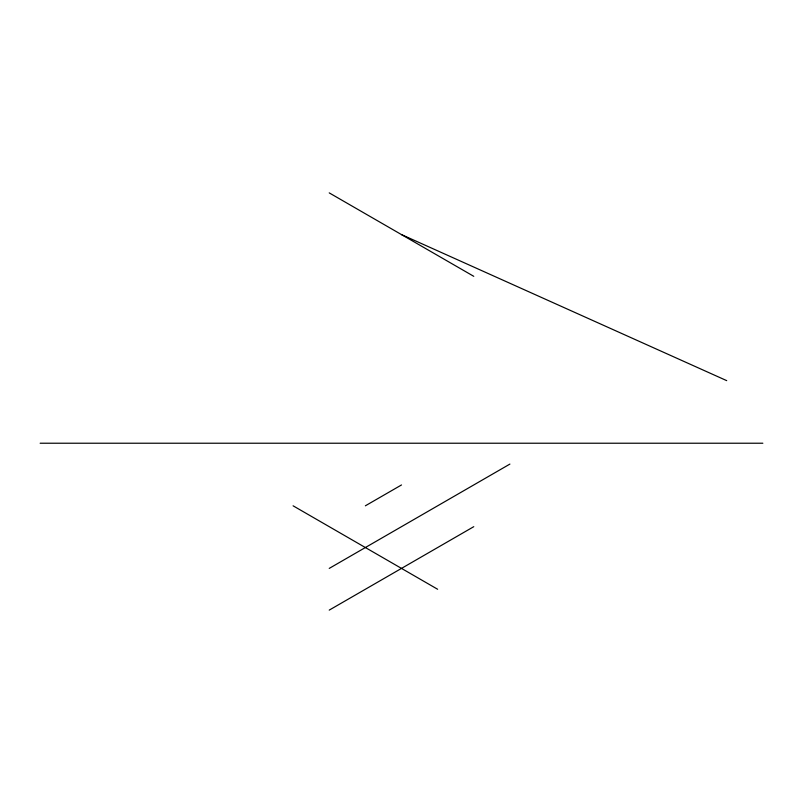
<?xml version="1.0" encoding="UTF-8"?>
<svg xmlns="http://www.w3.org/2000/svg" width="803" height="803" viewBox="0 0 803 803"><rect width="100%" height="100%" fill="white"/><g stroke="black" fill="none" stroke-linecap="round" stroke-linejoin="round"><path stroke-width="1.2" d="M365.365 505.81L401.5 484.952M329.23 568.404L509.905 464.084M329.23 610.119L473.77 526.678M40.15 443.226L762.85 443.226M401.5 234.596L726.715 380.642M329.23 192.881L473.77 276.322M293.095 505.81L437.635 589.261"/></g></svg>
